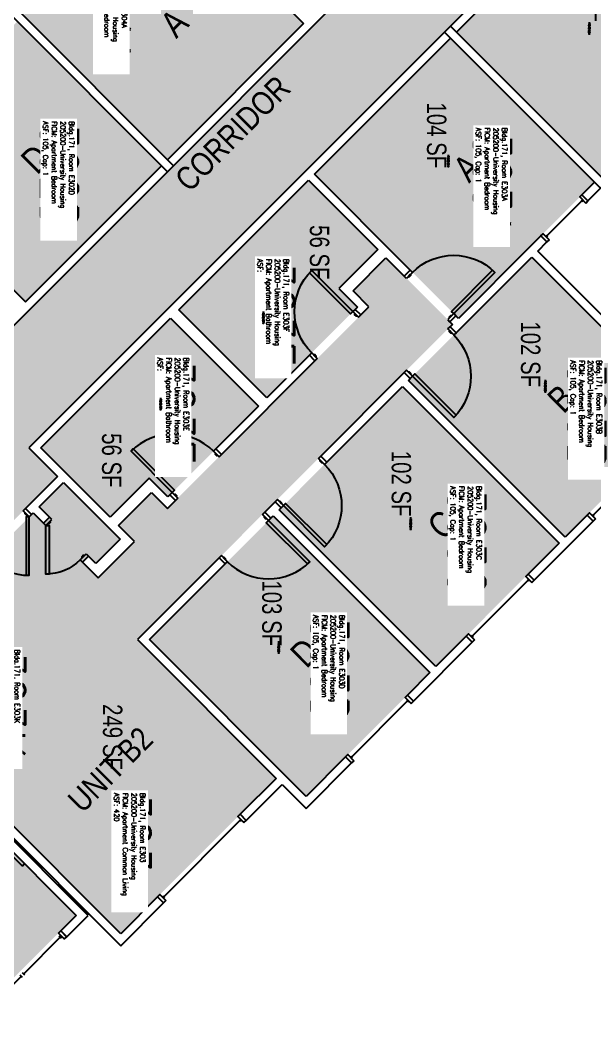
# Model space of a CAD drawing. Header units: inches. Extents: x 9163 to 12690, y -254 to 1288.
# Drawn here: x 9797 to 10151, y -48 to 574 of the extents above; entities that cross this region are included whole.
import ezdxf
from ezdxf.enums import TextEntityAlignment as Align

# ---------------------------------------------------------------- set-up
doc = ezdxf.new("R2010")
doc.units = ezdxf.units.IN
doc.header["$LTSCALE"] = 48
doc.header["$MEASUREMENT"] = 0
for name, color, linetype in [('A-AREA-IDEN', 1, 'Continuous'), ('A-DOOR', 2, 'Continuous'), ('A-FLOR', 3, 'Continuous'), ('A-GLAZ', 1, 'Continuous'), ('A-IDEN-RNUM', 7, 'Continuous'), ('A-IDEN-SNUM', 4, 'Continuous'), ('A-IDEN-VNUM', 4, 'Continuous'), ('A-Wall', 5, 'Continuous'), ('AREA-TEXT', 3, 'Continuous'), ('Rooms-Category-Color', 7, 'Continuous'), ('Rooms-College-Color', 7, 'Continuous'), ('Rooms-Department-Color', 7, 'Continuous'), ('Rooms-Division-Color', 7, 'Continuous'), ('Rooms-Information', 7, 'Continuous')]:
    doc.layers.add(name, color=color, linetype=linetype)
doc.styles.add('AREA', font='arial.ttf', dxfattribs={"width": 0.75, "height": 12})
doc.styles.add('ROOMSNUMBER', font='txt.shx', dxfattribs={"height": 0.03})
doc.styles.add('ROOMVNUMBER', font='simplex.shx', dxfattribs={"width": 0.85})
doc.styles.get("Standard").update_dxf_attribs({"font": 'ARIALN.TTF'})

msp = doc.modelspace()

# ---------------------------------------------------------------- hatches: boundary and pattern name
h = msp.add_hatch()
h.set_pattern_fill('ANSI31', color=256, angle=-135, style=0)
h.set_pattern_definition([(270.000002, (10564.56687, 151.9132), (0.125, 4e-09), [])])
h.paths.add_polyline_path([(9917.27, 330.44), (9875.74, 288.91), (9869.22, 295.42), (9910.76, 336.96)], flags=9)
at = {"layer": 'Rooms-Category-Color', "true_color": 0xadadad}
for points in [[(9544.69, 22.24), (9691.06, 169.49), (9691.77, 170.2), (9676.92, 185.05), (9743.84, 251.97), (9761.52, 234.29), (9819.73, 292.51), (9802.05, 310.18), (10318.82, 826.95), (10336.49, 809.27), (10394.71, 867.48), (10377.03, 885.16), (10443.95, 952.08), (10554.07, 841.95), (10632.39, 920.61), (10981.46, 920.61), (10981.46, 930.68), (10998.08, 930.68), (10998.08, 926.93), (11029.88, 926.95), (11029.83, 999.18), (10981.46, 999.18), (10981.46, 1009.26), (10925.69, 1009.26), (10925.69, 1034.26), (10843.37, 1034.26), (10843.37, 1009.26), (10416.27, 1009.26), (10206, 798.98), (10188.32, 816.66), (10130.11, 758.45), (10147.79, 740.77), (9631.02, 224.01), (9613.34, 241.68), (9555.13, 183.47), (9572.81, 165.79), (9509.6, 102.58), (9524.89, 87.29), (9509.87, 72.27), (9502.31, 64.87), (9513.59, 53.35)], [(9761.24, -48.12), (9831.24, 21.88), (9691.94, 161.18), (9621.94, 91.18)]]:
    msp.add_hatch(color=253, dxfattribs=at).paths.add_polyline_path(points)
at = {"layer": 'Rooms-Category-Color', "true_color": 0x728ef3}
for points in [[(9887.56, 487.97), (9798.63, 576.87), (9882.6, 660.84), (9971.52, 571.93)], [(10066.01, 566.72), (10154.92, 477.79), (10238.89, 561.76), (10149.97, 650.68)], [(9883.83, 484.23), (9794.92, 573.16), (9710.95, 489.19), (9799.87, 400.27)], [(10062.28, 562.99), (10151.21, 474.08), (10067.24, 390.11), (9978.32, 479.03)], [(10004.83, 397), (9948.88, 341.04), (9894.61, 395.31), (9974.6, 475.31), (10017.39, 432.54), (9993.35, 408.5)], [(9776.35, 93.04), (9835.85, 152.54), (9761.52, 226.87), (9804.74, 270.09), (9811.07, 263.76), (9814.78, 267.48), (9808.45, 273.8), (9823.44, 288.79), (9858.36, 253.88), (9843.37, 238.89), (9838.82, 243.43), (9835.11, 239.72), (9844.78, 230.05), (9867.2, 252.47), (9857.38, 262.28), (9877.71, 282.61), (9887.52, 272.8), (10012, 397.27), (10002.19, 407.08), (10022.52, 427.41), (10063.53, 386.4), (9869.07, 191.94), (9954.63, 106.38), (9858.82, 10.57), (9776.35, 93.04)], [(10133.09, 255.14), (10209.19, 331.24), (10112.5, 427.94), (10036.39, 351.82), (10132.77, 255.44)], [(9889.47, 390.18), (9809.48, 310.18), (9852.26, 267.4), (9876.3, 291.45), (9887.79, 279.96), (9943.75, 335.92)], [(10129.38, 251.43), (10053.28, 175.33), (9956.58, 272.01), (10032.68, 348.13), (10129.06, 251.73)], [(10049.56, 171.61), (9973.2, 95.25), (9876.5, 191.94), (9952.87, 268.31), (10049.24, 171.92)], [(9743.84, 244.55), (9835.85, 152.54), (9786.25, 102.94), (9775.91, 113.28), (9766.01, 103.38), (9684.34, 185.05)]]:
    msp.add_hatch(color=171, dxfattribs=at).paths.add_polyline_path(points)
at = {"layer": 'Rooms-College-Color', "true_color": 0xadadad}
for points in [[(9544.69, 22.24), (9691.06, 169.49), (9691.77, 170.2), (9676.92, 185.05), (9743.84, 251.97), (9761.52, 234.29), (9819.73, 292.51), (9802.05, 310.18), (10318.82, 826.95), (10336.49, 809.27), (10394.71, 867.48), (10377.03, 885.16), (10443.95, 952.08), (10554.07, 841.95), (10632.39, 920.61), (10981.46, 920.61), (10981.46, 930.68), (10998.08, 930.68), (10998.08, 926.93), (11029.88, 926.95), (11029.83, 999.18), (10981.46, 999.18), (10981.46, 1009.26), (10925.69, 1009.26), (10925.69, 1034.26), (10843.37, 1034.26), (10843.37, 1009.26), (10416.27, 1009.26), (10206, 798.98), (10188.32, 816.66), (10130.11, 758.45), (10147.79, 740.77), (9631.02, 224.01), (9613.34, 241.68), (9555.13, 183.47), (9572.81, 165.79), (9509.6, 102.58), (9524.89, 87.29), (9509.87, 72.27), (9502.31, 64.87), (9513.59, 53.35)], [(9887.56, 487.97), (9798.63, 576.87), (9882.6, 660.84), (9971.52, 571.93)], [(10066.01, 566.72), (10154.92, 477.79), (10238.89, 561.76), (10149.97, 650.68)], [(9883.83, 484.23), (9794.92, 573.16), (9710.95, 489.19), (9799.87, 400.27)], [(10062.28, 562.99), (10151.21, 474.08), (10067.24, 390.11), (9978.32, 479.03)], [(10004.83, 397), (9948.88, 341.04), (9894.61, 395.31), (9974.6, 475.31), (10017.39, 432.54), (9993.35, 408.5)], [(9776.35, 93.04), (9835.85, 152.54), (9761.52, 226.87), (9804.74, 270.09), (9811.07, 263.76), (9814.78, 267.48), (9808.45, 273.8), (9823.44, 288.79), (9858.36, 253.88), (9843.37, 238.89), (9838.82, 243.43), (9835.11, 239.72), (9844.78, 230.05), (9867.2, 252.47), (9857.38, 262.28), (9877.71, 282.61), (9887.52, 272.8), (10012, 397.27), (10002.19, 407.08), (10022.52, 427.41), (10063.53, 386.4), (9869.07, 191.94), (9954.63, 106.38), (9858.82, 10.57), (9776.35, 93.04)], [(10133.09, 255.14), (10209.19, 331.24), (10112.5, 427.94), (10036.39, 351.82), (10132.77, 255.44)], [(9889.47, 390.18), (9809.48, 310.18), (9852.26, 267.4), (9876.3, 291.45), (9887.79, 279.96), (9943.75, 335.92)], [(10129.38, 251.43), (10053.28, 175.33), (9956.58, 272.01), (10032.68, 348.13), (10129.06, 251.73)], [(10049.56, 171.61), (9973.2, 95.25), (9876.5, 191.94), (9952.87, 268.31), (10049.24, 171.92)], [(9743.84, 244.55), (9835.85, 152.54), (9786.25, 102.94), (9775.91, 113.28), (9766.01, 103.38), (9684.34, 185.05)], [(9761.24, -48.12), (9831.24, 21.88), (9691.94, 161.18), (9621.94, 91.18)]]:
    msp.add_hatch(color=253, dxfattribs=at).paths.add_polyline_path(points)
at = {"layer": 'Rooms-Department-Color', "true_color": 0xacacac}
for points in [[(9544.69, 22.24), (9691.06, 169.49), (9691.77, 170.2), (9676.92, 185.05), (9743.84, 251.97), (9761.52, 234.29), (9819.73, 292.51), (9802.05, 310.18), (10318.82, 826.95), (10336.49, 809.27), (10394.71, 867.48), (10377.03, 885.16), (10443.95, 952.08), (10554.07, 841.95), (10632.39, 920.61), (10981.46, 920.61), (10981.46, 930.68), (10998.08, 930.68), (10998.08, 926.93), (11029.88, 926.95), (11029.83, 999.18), (10981.46, 999.18), (10981.46, 1009.26), (10925.69, 1009.26), (10925.69, 1034.26), (10843.37, 1034.26), (10843.37, 1009.26), (10416.27, 1009.26), (10206, 798.98), (10188.32, 816.66), (10130.11, 758.45), (10147.79, 740.77), (9631.02, 224.01), (9613.34, 241.68), (9555.13, 183.47), (9572.81, 165.79), (9509.6, 102.58), (9524.89, 87.29), (9509.87, 72.27), (9502.31, 64.87), (9513.59, 53.35)], [(9761.24, -48.12), (9831.24, 21.88), (9691.94, 161.18), (9621.94, 91.18)]]:
    msp.add_hatch(color=253, dxfattribs=at).paths.add_polyline_path(points)
at = {"layer": 'Rooms-Department-Color', "true_color": 0x604aed}
for points in [[(9887.56, 487.97), (9798.63, 576.87), (9882.6, 660.84), (9971.52, 571.93)], [(10066.01, 566.72), (10154.92, 477.79), (10238.89, 561.76), (10149.97, 650.68)], [(9883.83, 484.23), (9794.92, 573.16), (9710.95, 489.19), (9799.87, 400.27)], [(10062.28, 562.99), (10151.21, 474.08), (10067.24, 390.11), (9978.32, 479.03)], [(10004.83, 397), (9948.88, 341.04), (9894.61, 395.31), (9974.6, 475.31), (10017.39, 432.54), (9993.35, 408.5)], [(9776.35, 93.04), (9835.85, 152.54), (9761.52, 226.87), (9804.74, 270.09), (9811.07, 263.76), (9814.78, 267.48), (9808.45, 273.8), (9823.44, 288.79), (9858.36, 253.88), (9843.37, 238.89), (9838.82, 243.43), (9835.11, 239.72), (9844.78, 230.05), (9867.2, 252.47), (9857.38, 262.28), (9877.71, 282.61), (9887.52, 272.8), (10012, 397.27), (10002.19, 407.08), (10022.52, 427.41), (10063.53, 386.4), (9869.07, 191.94), (9954.63, 106.38), (9858.82, 10.57), (9776.35, 93.04)], [(10133.09, 255.14), (10209.19, 331.24), (10112.5, 427.94), (10036.39, 351.82), (10132.77, 255.44)], [(9889.47, 390.18), (9809.48, 310.18), (9852.26, 267.4), (9876.3, 291.45), (9887.79, 279.96), (9943.75, 335.92)], [(10129.38, 251.43), (10053.28, 175.33), (9956.58, 272.01), (10032.68, 348.13), (10129.06, 251.73)], [(10049.56, 171.61), (9973.2, 95.25), (9876.5, 191.94), (9952.87, 268.31), (10049.24, 171.92)], [(9743.84, 244.55), (9835.85, 152.54), (9786.25, 102.94), (9775.91, 113.28), (9766.01, 103.38), (9684.34, 185.05)]]:
    msp.add_hatch(color=173, dxfattribs=at).paths.add_polyline_path(points)
at = {"layer": 'Rooms-Division-Color', "true_color": 0xadadad}
for points in [[(9544.69, 22.24), (9691.06, 169.49), (9691.77, 170.2), (9676.92, 185.05), (9743.84, 251.97), (9761.52, 234.29), (9819.73, 292.51), (9802.05, 310.18), (10318.82, 826.95), (10336.49, 809.27), (10394.71, 867.48), (10377.03, 885.16), (10443.95, 952.08), (10554.07, 841.95), (10632.39, 920.61), (10981.46, 920.61), (10981.46, 930.68), (10998.08, 930.68), (10998.08, 926.93), (11029.88, 926.95), (11029.83, 999.18), (10981.46, 999.18), (10981.46, 1009.26), (10925.69, 1009.26), (10925.69, 1034.26), (10843.37, 1034.26), (10843.37, 1009.26), (10416.27, 1009.26), (10206, 798.98), (10188.32, 816.66), (10130.11, 758.45), (10147.79, 740.77), (9631.02, 224.01), (9613.34, 241.68), (9555.13, 183.47), (9572.81, 165.79), (9509.6, 102.58), (9524.89, 87.29), (9509.87, 72.27), (9502.31, 64.87), (9513.59, 53.35)], [(9761.24, -48.12), (9831.24, 21.88), (9691.94, 161.18), (9621.94, 91.18)]]:
    msp.add_hatch(color=253, dxfattribs=at).paths.add_polyline_path(points)
at = {"layer": 'Rooms-Division-Color', "true_color": 0x604aed}
for points in [[(9887.56, 487.97), (9798.63, 576.87), (9882.6, 660.84), (9971.52, 571.93)], [(10066.01, 566.72), (10154.92, 477.79), (10238.89, 561.76), (10149.97, 650.68)], [(9883.83, 484.23), (9794.92, 573.16), (9710.95, 489.19), (9799.87, 400.27)], [(10062.28, 562.99), (10151.21, 474.08), (10067.24, 390.11), (9978.32, 479.03)], [(10004.83, 397), (9948.88, 341.04), (9894.61, 395.31), (9974.6, 475.31), (10017.39, 432.54), (9993.35, 408.5)], [(9776.35, 93.04), (9835.85, 152.54), (9761.52, 226.87), (9804.74, 270.09), (9811.07, 263.76), (9814.78, 267.48), (9808.45, 273.8), (9823.44, 288.79), (9858.36, 253.88), (9843.37, 238.89), (9838.82, 243.43), (9835.11, 239.72), (9844.78, 230.05), (9867.2, 252.47), (9857.38, 262.28), (9877.71, 282.61), (9887.52, 272.8), (10012, 397.27), (10002.19, 407.08), (10022.52, 427.41), (10063.53, 386.4), (9869.07, 191.94), (9954.63, 106.38), (9858.82, 10.57), (9776.35, 93.04)], [(10133.09, 255.14), (10209.19, 331.24), (10112.5, 427.94), (10036.39, 351.82), (10132.77, 255.44)], [(9889.47, 390.18), (9809.48, 310.18), (9852.26, 267.4), (9876.3, 291.45), (9887.79, 279.96), (9943.75, 335.92)], [(10129.38, 251.43), (10053.28, 175.33), (9956.58, 272.01), (10032.68, 348.13), (10129.06, 251.73)], [(10049.56, 171.61), (9973.2, 95.25), (9876.5, 191.94), (9952.87, 268.31), (10049.24, 171.92)], [(9743.84, 244.55), (9835.85, 152.54), (9786.25, 102.94), (9775.91, 113.28), (9766.01, 103.38), (9684.34, 185.05)]]:
    msp.add_hatch(color=173, dxfattribs=at).paths.add_polyline_path(points)

# ---------------------------------------------------------------- linework, layer by layer
at = {"layer": 'A-DOOR'}
for points in [[(10002.09, 394.25), (10000.67, 392.84), (9975.22, 418.29), (9976.63, 419.71)], [(10035.16, 414.77), (10033.74, 416.18), (10037.46, 419.9), (10038.87, 418.48)], [(10036.39, 416.01), (10036.75, 415.65), (10037.81, 416.71), (10037.46, 417.07)], [(10064.33, 393.03), (10062.91, 394.44), (10088.37, 419.9), (10089.78, 418.48)], [(10005.53, 390.81), (10006.95, 392.22), (10003.5, 395.67), (10002.09, 394.25)], [(10004.56, 391.78), (10004.21, 391.42), (10003.15, 392.49), (10003.5, 392.84)], [(10060.61, 389.31), (10062.03, 387.9), (10065.74, 391.61), (10064.33, 393.03)], [(10061.85, 390.55), (10061.5, 390.9), (10062.56, 391.97), (10062.91, 391.61)], [(10060.7, 383.57), (10062.11, 384.98), (10065.83, 381.27), (10064.41, 379.86)], [(10061.94, 382.33), (10061.58, 381.98), (10062.64, 380.92), (10063, 381.27)], [(9980.08, 365.35), (9978.66, 363.94), (9975.22, 367.38), (9976.63, 368.8)], [(9979.11, 366.32), (9979.46, 366.68), (9978.4, 367.74), (9978.05, 367.38)], [(10035.24, 358.11), (10033.83, 356.7), (10037.54, 352.99), (10038.96, 354.4)], [(10036.48, 356.88), (10036.84, 357.23), (10037.9, 356.17), (10037.54, 355.82)], [(10038.96, 354.4), (10040.37, 355.82), (10065.83, 330.36), (10064.41, 328.95)], [(9890.54, 282.71), (9891.96, 284.12), (9866.5, 309.58), (9865.09, 308.16)], [(9919.44, 304.72), (9920.86, 306.13), (9917.41, 309.58), (9916, 308.16)], [(9918.47, 305.69), (9918.12, 305.33), (9917.06, 306.4), (9917.41, 306.75)], [(9980.89, 303.75), (9982.3, 305.17), (9986.01, 301.46), (9984.6, 300.04)], [(9982.12, 302.52), (9981.77, 302.16), (9982.83, 301.1), (9983.18, 301.46)], [(9893.99, 279.26), (9892.57, 277.85), (9889.13, 281.29), (9890.54, 282.71)], [(9893.02, 280.23), (9893.37, 280.59), (9892.31, 281.65), (9891.96, 281.29)], [(9955.43, 278.3), (9954.02, 276.88), (9957.73, 273.17), (9959.14, 274.59)], [(9956.67, 277.06), (9957.02, 277.42), (9958.08, 276.35), (9957.73, 276)], [(9959.14, 274.59), (9960.56, 276), (9986.01, 250.55), (9984.6, 249.13)], [(9798.56, 271.34), (9799.98, 272.75), (9803.69, 269.04), (9802.27, 267.63)], [(9799.8, 270.1), (9799.45, 269.75), (9800.51, 268.69), (9800.86, 269.04)], [(9802.27, 267.63), (9800.27, 267.63), (9800.27, 231.63), (9802.27, 231.63)], [(9946.33, 269.2), (9947.74, 270.61), (9951.45, 266.9), (9950.04, 265.48)], [(9947.56, 267.96), (9947.21, 267.6), (9948.27, 266.54), (9948.62, 266.9)], [(9816.2, 266.06), (9814.78, 267.48), (9811.07, 263.76), (9812.48, 262.35)], [(9812.48, 262.35), (9814.48, 262.35), (9814.48, 232.35), (9812.48, 232.35)], [(9814.96, 264.82), (9815.31, 264.47), (9814.25, 263.41), (9813.9, 263.76)], [(9950.04, 265.48), (9948.62, 264.07), (9974.08, 238.61), (9975.49, 240.03)], [(9837.41, 244.85), (9838.82, 243.43), (9835.11, 239.72), (9833.7, 241.14)], [(9836.17, 243.61), (9835.82, 243.96), (9834.76, 242.9), (9835.11, 242.55)], [(9920.87, 243.74), (9919.46, 242.33), (9923.17, 238.61), (9924.58, 240.03)], [(9922.11, 242.5), (9922.46, 242.86), (9923.52, 241.79), (9923.17, 241.44)]]:
    msp.add_lwpolyline(points, close=True, dxfattribs=at)
at = {"layer": 'A-DOOR', "extrusion": (0, 0, -1)}
for centre, radius, start, end in [((-10064.33, 393.03), 36, 45, 135), ((-10002.09, 394.25), 36, 315, 45), ((-10038.96, 354.4), 36, 135, 225), ((-9959.14, 274.59), 36, 135, 225), ((-9812.48, 262.35), 30, 225, 270)]:
    msp.add_arc(centre, radius, start, end, dxfattribs=at)
at = {"layer": 'A-DOOR'}
for centre, start, end in [((9890.54, 282.71), 45, 135), ((9802.27, 267.63), 225, 270), ((9950.04, 265.48), 225, 315)]:
    msp.add_arc(centre, 36, start, end, dxfattribs=at)
at = {"layer": 'A-FLOR'}
for p in [(9764.9, 85.4), (9799.42, 53.7)]:
    msp.add_line(p, (9798.01, 52.29), dxfattribs=at)
at = {"layer": 'A-GLAZ'}
for p, q in [((10121.68, 440.84), (10143.6, 462.76)), ((10143.07, 463.29), (10144.13, 462.23)), ((10121.15, 441.37), (10122.21, 440.31)), ((10150.34, 268.68), (10184.99, 303.33)), ((10149.81, 269.21), (10150.87, 268.15)), ((10075.73, 194.06), (10110.37, 228.71)), ((10109.84, 229.24), (10110.9, 228.18)), ((10075.2, 194.6), (10076.26, 193.53)), ((10001.15, 119.49), (10035.8, 154.13)), ((10035.27, 154.67), (10036.33, 153.6)), ((10000.62, 120.02), (10001.68, 118.96)), ((9932, 81.1), (9933.06, 80.04)), ((9885.15, 33.19), (9932.53, 80.57)), ((9884.62, 33.72), (9885.68, 32.66)), ((9821.43, 8.36), (9798.81, -14.27)), ((9822.14, 7.65), (9820.73, 9.07)), ((9774.76, -38.31), (9797.39, -15.68)), ((9798.1, -16.39), (9796.68, -14.97)), ((9799.51, -14.97), (9798.1, -13.56))]:
    msp.add_line(p, q, dxfattribs=at)
for points in [[(10145.81, 461.26), (10147.23, 462.67), (10143.52, 466.38), (10142.1, 464.97)], [(10123.19, 438.63), (10121.77, 437.22), (10118.06, 440.93), (10119.47, 442.34)], [(10151.85, 266.47), (10150.43, 265.06), (10146.72, 268.77), (10148.13, 270.19)], [(10112.58, 227.21), (10114, 228.62), (10110.29, 232.34), (10108.87, 230.92)], [(10077.23, 191.86), (10075.81, 190.44), (10072.1, 194.15), (10073.52, 195.57)], [(10038.01, 152.63), (10039.42, 154.05), (10035.71, 157.76), (10034.29, 156.34)], [(10002.65, 117.28), (10001.24, 115.86), (9997.52, 119.57), (9998.94, 120.99)], [(9934.74, 79.07), (9936.15, 80.48), (9932.44, 84.19), (9931.03, 82.78)], [(9886.66, 30.98), (9885.24, 29.57), (9881.53, 33.28), (9882.94, 34.69)], [(9820.37, 10.84), (9821.79, 12.25), (9825.32, 8.71), (9823.91, 7.3)]]:
    msp.add_lwpolyline(points, close=True, dxfattribs=at)
at = {"layer": 'A-Wall'}
for p, q in [((9978.5, 571.48), (10147.79, 740.77)), ((10058.58, 566.71), (10149.53, 657.66)), ((10149.97, 650.68), (10066, 566.71)), ((9914.24, 629.2), (9971.52, 571.93)), ((9794.92, 580.59), (9891.26, 484.24)), ((9791.2, 576.87), (9887.55, 480.53)), ((9883.84, 484.24), (9794.92, 573.16)), ((9887.55, 487.96), (9798.63, 576.87)), ((9971.52, 571.93), (9887.55, 487.96)), ((9887.55, 480.53), (9978.5, 571.48)), ((10062.29, 570.42), (9971.34, 479.47)), ((10154.92, 470.37), (10058.58, 566.71)), ((10158.63, 474.08), (10062.29, 570.42)), ((10066, 566.71), (10154.92, 477.79)), ((9978.32, 479.03), (10062.29, 563)), ((10062.29, 563), (10151.21, 474.08)), ((9799.87, 400.27), (9883.84, 484.24)), ((9891.26, 484.24), (9800.31, 393.29)), ((9971.34, 479.47), (9802.05, 310.18)), ((9894.61, 395.31), (9974.61, 475.32)), ((9974.61, 475.32), (10017.39, 432.54)), ((10035.6, 421.75), (9978.32, 479.03)), ((10151.21, 474.08), (10143.52, 466.38)), ((10147.23, 462.67), (10158.63, 474.08)), ((10143.52, 466.38), (10147.23, 462.67)), ((9742.59, 457.55), (9799.87, 400.27)), ((10118.06, 440.93), (10112.05, 434.92)), ((10116.21, 431.65), (10121.77, 437.22)), ((10121.77, 437.22), (10118.06, 440.93)), ((10017.39, 432.54), (9993.35, 408.5)), ((10112.05, 434.92), (10067.24, 390.11)), ((10216.62, 331.24), (10116.21, 431.65)), ((10002.19, 407.08), (10022.52, 427.41)), ((10022.52, 427.41), (10031.89, 418.04)), ((10065.83, 381.27), (10112.5, 427.94)), ((10112.5, 427.94), (10209.19, 331.24)), ((10031.89, 418.04), (10033.74, 416.18)), ((10033.74, 416.18), (10037.46, 419.9)), ((10037.46, 419.9), (10035.6, 421.75)), ((9993.35, 408.5), (10004.84, 397)), ((10012, 397.27), (10002.19, 407.08)), ((9800.31, 393.29), (9631.02, 224.01)), ((9948.88, 341.04), (9894.61, 395.31)), ((10004.84, 397), (10003.5, 395.67)), ((10003.5, 395.67), (10006.95, 392.22)), ((10006.95, 392.22), (10012, 397.27)), ((9809.48, 310.18), (9889.48, 390.19)), ((9889.48, 390.19), (9943.75, 335.92)), ((10065.74, 391.61), (10062.03, 387.9)), ((10062.03, 387.9), (10063.53, 386.4)), ((10063.53, 386.4), (10062.11, 384.98)), ((10067.24, 390.11), (10065.74, 391.61)), ((10062.11, 384.98), (10065.83, 381.27)), ((9975.22, 367.38), (9948.88, 341.04)), ((9978.66, 363.94), (9975.22, 367.38)), ((9920.86, 306.13), (9978.66, 363.94)), ((10033.83, 356.7), (9982.3, 305.17)), ((10037.54, 352.99), (10033.83, 356.7)), ((10036.39, 351.84), (10037.54, 352.99)), ((10133.09, 255.14), (10036.39, 351.84)), ((9986.01, 301.46), (10032.68, 348.13)), ((10032.68, 348.13), (10129.38, 251.43)), ((9943.75, 335.92), (9917.41, 309.58)), ((9802.05, 310.18), (9819.73, 292.51)), ((9852.26, 267.4), (9809.48, 310.18)), ((9917.41, 309.58), (9920.86, 306.13)), ((9982.3, 305.17), (9986.01, 301.46)), ((9819.73, 292.51), (9799.98, 272.75)), ((9808.45, 273.8), (9823.44, 288.79)), ((9823.44, 288.79), (9858.36, 253.88)), ((9876.3, 291.45), (9852.26, 267.4)), ((9887.79, 279.96), (9876.3, 291.45)), ((9857.38, 262.28), (9877.71, 282.61)), ((9877.71, 282.61), (9887.52, 272.8)), ((9889.13, 281.29), (9887.79, 279.96)), ((9892.57, 277.85), (9889.13, 281.29)), ((9814.78, 267.48), (9808.45, 273.8)), ((9887.52, 272.8), (9892.57, 277.85)), ((9954.02, 276.88), (9947.74, 270.61)), ((9957.73, 273.17), (9954.02, 276.88)), ((9799.98, 272.75), (9803.69, 269.04)), ((9803.69, 269.04), (9804.74, 270.09)), ((9804.74, 270.09), (9811.07, 263.76)), ((9947.74, 270.61), (9951.45, 266.9)), ((9951.45, 266.9), (9952.87, 268.31)), ((9952.87, 268.31), (10049.56, 171.61)), ((9956.58, 272.02), (9957.73, 273.17)), ((10053.28, 175.33), (9956.58, 272.02)), ((10146.72, 268.77), (10133.09, 255.14)), ((10150.43, 265.06), (10146.72, 268.77)), ((9811.07, 263.76), (9814.78, 267.48)), ((9867.2, 252.47), (9857.38, 262.28)), ((10114, 228.62), (10150.43, 265.06)), ((9858.36, 253.88), (9843.37, 238.89)), ((9844.78, 230.05), (9867.2, 252.47)), ((10129.38, 251.43), (10110.29, 232.34)), ((9838.82, 243.43), (9835.11, 239.72)), ((9843.37, 238.89), (9838.82, 243.43)), ((9835.11, 239.72), (9844.78, 230.05)), ((9919.46, 242.33), (9869.07, 191.94)), ((9876.5, 191.94), (9923.17, 238.61)), ((9923.17, 238.61), (9919.46, 242.33)), ((10110.29, 232.34), (10114, 228.62)), ((10072.1, 194.15), (10053.28, 175.33)), ((10075.81, 190.44), (10072.1, 194.15)), ((9869.07, 191.94), (9954.63, 106.38)), ((9973.2, 95.25), (9876.5, 191.94)), ((10039.42, 154.05), (10075.81, 190.44)), ((9676.92, 185.05), (9858.82, 3.15)), ((9838.67, 21.88), (9691.06, 169.49)), ((10049.56, 171.61), (10035.71, 157.76)), ((9691.94, 161.18), (9831.24, 21.88)), ((10035.71, 157.76), (10039.42, 154.05)), ((9997.52, 119.57), (9973.2, 95.25)), ((10001.24, 115.86), (9997.52, 119.57)), ((9973.2, 87.82), (10001.24, 115.86)), ((9954.63, 106.38), (9932.44, 84.19)), ((9936.15, 80.48), (9958.35, 102.67)), ((9958.35, 102.67), (9973.2, 87.82)), ((9858.82, 10.57), (9776.35, 93.04)), ((9932.44, 84.19), (9936.15, 80.48)), ((9881.53, 33.28), (9858.82, 10.57)), ((9885.24, 29.57), (9881.53, 33.28)), ((9858.82, 3.15), (9885.24, 29.57)), ((9831.24, 21.88), (9821.7, 12.34)), ((9825.41, 8.63), (9838.67, 21.88)), ((9821.7, 12.34), (9825.41, 8.63))]:
    msp.add_line(p, q, dxfattribs=at)

# ---------------------------------------------------------------- texts
at = {"layer": 'A-AREA-IDEN'}
for s, p in [('CORRIDOR', (9932.93, 499.11)), ('UNIT B2', (9857.4, 106.73))]:
    msp.add_text(s, height=14.4, rotation=45, dxfattribs=at).set_placement(p, align=Align.CENTER)
at = {"layer": 'A-AREA-IDEN', "char_height": 16, "width": 1, "attachment_point": 1, "rotation": 44.87022}
for s, insert in [('{\\C1;A}', (9881.72, 573.68)), ('{\\C1;D}', (9795.84, 489.44)), ('{\\C1;A}', (10062.52, 484.48)), ('{\\C1;B}', (10120.86, 341.99)), ('{\\C1;C}', (10046.71, 263.89)), ('{\\C1;D}', (9962.07, 184.9))]:
    msp.add_mtext(s, dxfattribs=dict(at, insert=insert))
at = {"layer": 'A-IDEN-RNUM', "style": 'ROOMSNUMBER', "width": 0.85}
for s, p in [('0305-D0', (10147.99, 569.04)), ('0303-A0', (10061.02, 487.29)), ('0303-F0', (9946.78, 390.62)), ('0303-B0', (10120.9, 348.34)), ('0303-E0', (9883.33, 337.32)), ('0303-C0', (10037.75, 263.56)), ('0303-D0', (9956.3, 187.26)), ('0303-00', (9866.7, 71.86))]:
    msp.add_text(s, height=1, rotation=270, dxfattribs=at).set_placement(p, align=Align.MIDDLE_CENTER)
at = {"layer": 'A-IDEN-SNUM', "style": 'ROOMSNUMBER', "width": 0.85}
for s, p in [('1710E305D0', (10147.99, 569.04)), ('1710E303A0', (10061.02, 487.29)), ('1710E303F0', (9946.78, 390.62)), ('1710E303B0', (10120.9, 348.34)), ('1710E303E0', (9883.33, 337.32)), ('1710E303C0', (10037.75, 263.56)), ('1710E303D0', (9956.3, 187.26)), ('1710E30300', (9866.7, 71.86))]:
    msp.add_text(s, height=1, rotation=270, dxfattribs=at).set_placement(p, align=Align.MIDDLE_CENTER)
at = {"layer": 'A-IDEN-VNUM', "style": 'ROOMVNUMBER', "width": 0.85}
for s, p in [('304A', (9853.48, 579.68)), ('302D', (9820.94, 477.99)), ('303A', (10088.27, 473.03)), ('303F', (9954.49, 393.5)), ('303E', (9892.77, 332.61)), ('303B', (10146.61, 330.54)), ('303C', (10072.46, 252.44)), ('303D', (9987.82, 173.45)), ('303K', (9788.41, 152.13)), ('303', (9865.88, 72.78))]:
    msp.add_text(s, height=22.5, rotation=270, dxfattribs=at).set_placement(p, align=Align.MIDDLE_CENTER)
at = {"layer": 'AREA-TEXT', "style": 'AREA', "width": 0.75}
for s, p in [('104 SF', (10152.45, 593.11)), ('104 SF', (10053.82, 502.98)), ('56 SF', (9981.5, 430.85)), ('102 SF', (10111.84, 367.96)), ('56 SF', (9853.17, 302.52)), ('102 SF', (10032.03, 288.15)), ('103 SF', (9952.08, 208.21)), ('249 SF', (9853.74, 131.9))]:
    msp.add_text(s, height=12, rotation=270, dxfattribs=at).set_placement(p, align=Align.MIDDLE_CENTER)

# ---------------------------------------------------------------- next in the draw order: texts
at = {"layer": 'Rooms-Information', "char_height": 3.2143, "width": 72, "attachment_point": 7, "rotation": 270, "style": 'ROOMVNUMBER', "bg_fill": 3, "box_fill_scale": 1.5, "bg_fill_color": 256, "bg_fill_true_color": 13158600, "bg_fill_transparency": 0}
for s, insert in [('Bldg.171, Room E304A^M^J205200-University Housing^M^JFICM: Apartment Bedroom^M^JASF: 105, Cap: 1', (9842.23, 614.29)), ('Bldg.171, Room E302D^M^J205200-University Housing^M^JFICM: Apartment Bedroom^M^JASF: 105, Cap: 1', (9809.69, 511.69)), ('Bldg.171, Room E303A^M^J205200-University Housing^M^JFICM: Apartment Bedroom^M^JASF: 105, Cap: 1', (10077.02, 507.64)), ('Bldg.171, Room E303F^M^J205200-University Housing^M^JFICM: Apartment Bathroom^M^JASF: ', (9943.24, 426.74)), ('Bldg.171, Room E303E^M^J205200-University Housing^M^JFICM: Apartment Bathroom^M^JASF: ', (9881.52, 365.85)), ('Bldg.171, Room E303B^M^J205200-University Housing^M^JFICM: Apartment Bedroom^M^JASF: 105, Cap: 1', (10135.36, 364.24)), ('Bldg.171, Room E303C^M^J205200-University Housing^M^JFICM: Apartment Bedroom^M^JASF: 105, Cap: 1', (10061.21, 286.59)), ('Bldg.171, Room E303D^M^J205200-University Housing^M^JFICM: Apartment Bedroom^M^JASF: 105, Cap: 1', (9976.57, 207.15)), ('Bldg.171, Room E303K^M^J205200-University Housing^M^JFICM: Apartment Kitchen^M^JASF: ', (9777.16, 185.83)), ('Bldg.171, Room E303^M^J205200-University Housing^M^JFICM: Apartment Common Living^M^JASF: 420', (9854.63, 97.37))]:
    msp.add_mtext(s, dxfattribs=dict(at, insert=insert))

doc.saveas('drawing.dxf')
